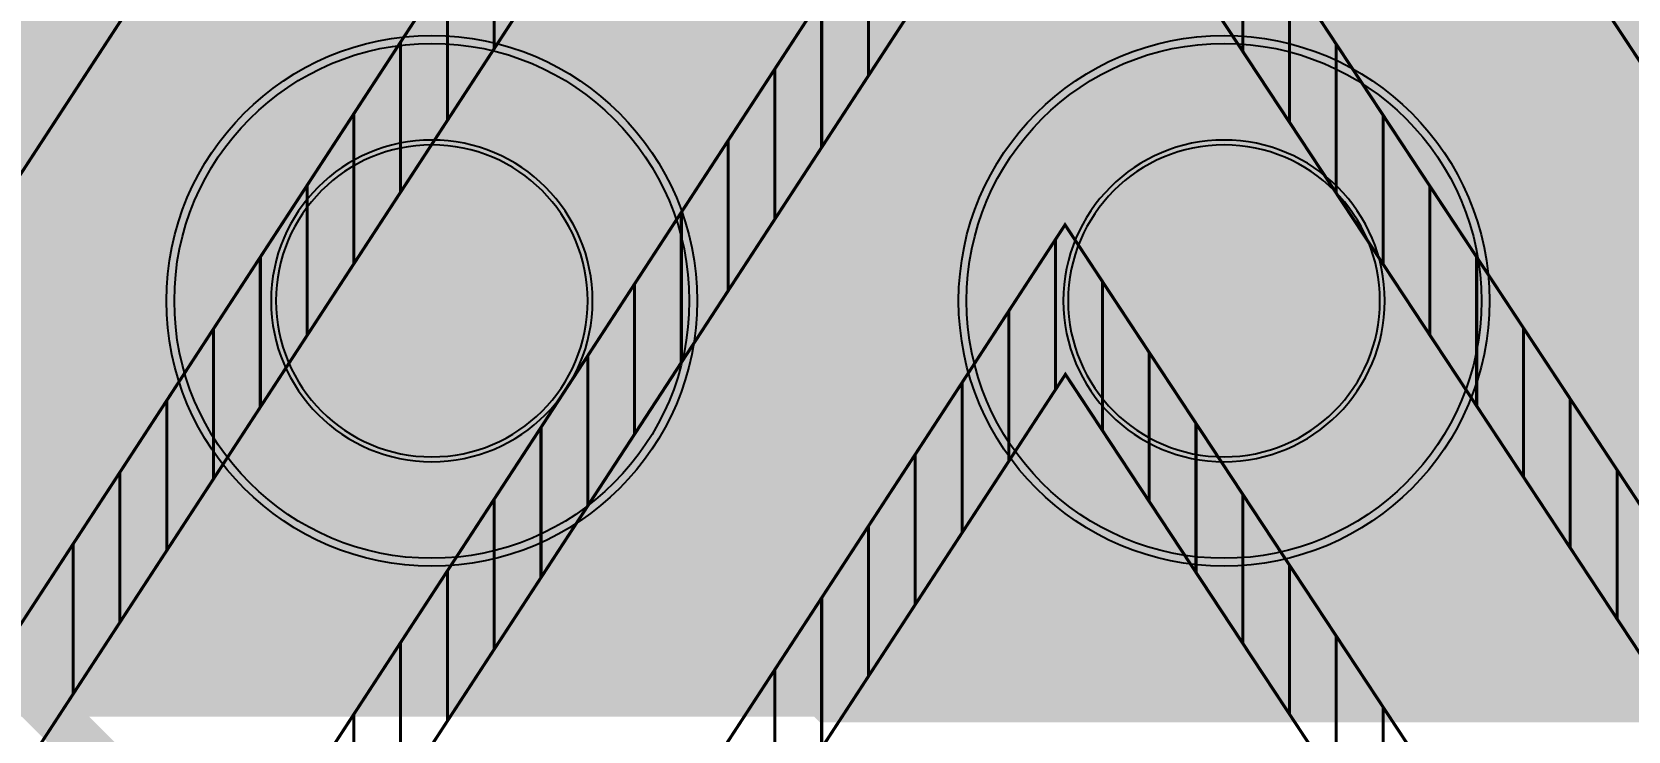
# Model space of a CAD drawing. Extents: x -57 to 2380, y -38 to 1737.
# Drawn here: x 464.5 to 666, y 370.9 to 459.1 of the extents above; entities that cross this region are included whole.
import ezdxf

# ---------------------------------------------------------------- set-up
doc = ezdxf.new("R2010")
doc.units = 9
for name, color, linetype, true_color in [('BottomSolderMaskLayer', 7, 'Continuous', 0xaa00ff), ('Document', 7, 'Continuous', 0xffffff), ('Multi-Layer', 7, 'Continuous', 0xc0c0c0), ('TopLayer', 7, 'Continuous', 0xff0000), ('TopSilkLayer', 7, 'Continuous', 0xffff00), ('TopSolderMaskLayer', 7, 'Continuous', 0x800080)]:
    doc.layers.add(name, color=color, linetype=linetype, true_color=true_color)

msp = doc.modelspace()

# ---------------------------------------------------------------- hatches: boundary and pattern name
at = {"layer": 'BottomSolderMaskLayer'}
for points in [[(481.5, 425.2, 1), (548.5, 425.2, 1)], [(581.5, 425.2, 1), (648.5, 425.2, 1)]]:
    msp.add_hatch(color=256, dxfattribs=at).paths.add_polyline_path(points)
at = {"layer": 'Document'}
msp.add_hatch(color=256, dxfattribs=at).paths.add_polyline_path([(765, 375.2), (765, 475.2), (65, 475.2), (65, 375.2)])
at = {"layer": 'Multi-Layer'}
for points in [[(482.5, 425.2, 1), (547.5, 425.2, 1)], [(582.5, 425.2, 1), (647.5, 425.2, 1)]]:
    msp.add_hatch(color=256, dxfattribs=at).paths.add_polyline_path(points)
at = {"layer": 'TopSolderMaskLayer'}
for points in [[(481.5, 425.2, 1), (548.5, 425.2, 1)], [(581.5, 425.2, 1), (648.5, 425.2, 1)]]:
    msp.add_hatch(color=256, dxfattribs=at).paths.add_polyline_path(points)

# ---------------------------------------------------------------- linework, layer by layer
at = {"layer": 'BottomSolderMaskLayer'}
for points in [[(494.71, 425.21), (494.71, 425.19)], [(535.29, 425.21), (535.29, 425.19)], [(594.71, 425.21), (594.71, 425.19)], [(635.29, 425.21), (635.29, 425.19)]]:
    msp.add_lwpolyline(points, close=True, dxfattribs=at)
for centre in [(515, 425.2), (615, 425.2)]:
    msp.add_circle(centre, 33.5, dxfattribs=at)
for centre, start, end in [((515, 425.21), 360, 180), ((615, 425.21), 360, 180), ((515, 425.19), 180, 360), ((615, 425.19), 180, 360)]:
    msp.add_arc(centre, 20.29, start, end, dxfattribs=at)
at = {"layer": 'Document', "const_width": 0.39}
msp.add_lwpolyline([(401.89, 1309.51), (593.49, 1019.54), (782.99, 1309.51), (1045.88, 1309.51), (727.92, 830.6), (1045.63, 349.48), (786.61, 349.48), (593.91, 641.68), (403.25, 349.48), (142.92, 349.48), (460.55, 830.49), (139.94, 1309.51), (401.89, 1309.51)], close=True, dxfattribs=at)
for points in [[(420.17, 318.57), (594.22, 585.32), (770.16, 318.57)], [(682.32, 451.74), (664.61, 478.6), (623.27, 541.27), (617.36, 550.22), (611.46, 559.18), (599.65, 577.08), (594.22, 585.32), (587.84, 575.54), (581.93, 566.49), (576.02, 557.44), (570.12, 548.39), (564.21, 539.33), (552.4, 521.23), (546.5, 512.18), (540.59, 503.13), (534.69, 494.08), (463.82, 385.47)], [(425.77, 308.21), (594.26, 566.44), (605.55, 549.32), (611.46, 540.37), (617.36, 531.42), (623.27, 522.46), (629.17, 513.51), (652.8, 477.69), (658.7, 468.74), (682.32, 432.93)], [(764.58, 308.21), (594.26, 566.44)], [(442.69, 277.28), (594.57, 510.06), (748.1, 277.28)], [(670.51, 394.92), (640.98, 439.69), (629.17, 457.59), (623.27, 466.55), (594.57, 510.06), (587.84, 499.73), (576.02, 481.63), (564.21, 463.53), (552.4, 445.43), (540.59, 427.33), (528.78, 409.22), (499.25, 363.97), (487.44, 345.87), (475.63, 327.77), (463.82, 309.66)], [(742.53, 266.93), (594.62, 491.18), (448.3, 266.93)], [(457.91, 281.66), (511.06, 363.12), (546.5, 417.42), (552.4, 426.47), (581.93, 471.73), (594.62, 491.18), (617.36, 456.69), (635.08, 429.83), (640.98, 420.88), (646.89, 411.93), (670.51, 376.11)], [(522.87, 457.02), (522.87, 475.98)], [(617.36, 456.69), (617.36, 475.5)], [(570.12, 453.63), (570.12, 472.58)], [(516.97, 447.97), (516.97, 466.93)], [(623.27, 447.74), (623.27, 466.55)], [(564.21, 444.58), (564.21, 463.53)], [(511.06, 438.92), (511.06, 457.88)], [(629.17, 438.79), (629.17, 457.59)], [(558.31, 435.52), (558.31, 454.48)], [(505.16, 429.87), (505.16, 448.83)], [(635.08, 429.83), (635.08, 448.64)], [(552.4, 426.47), (552.4, 445.43)], [(499.25, 420.82), (499.25, 439.78)], [(640.98, 420.88), (640.98, 439.69)], [(546.5, 417.42), (546.5, 436.38)], [(676.42, 311.24), (658.7, 338.1), (640.98, 364.97), (635.08, 373.92), (617.36, 400.78), (611.46, 409.73), (594.93, 434.8), (558.31, 378.67), (552.4, 369.62), (546.5, 360.57), (540.59, 351.52), (534.69, 342.47), (528.78, 333.42), (522.87, 324.36), (516.97, 315.31), (511.06, 306.26), (465.22, 236), (463.82, 236)], [(465.22, 236), (594.93, 434.8), (726.05, 236)], [(593.74, 414.02), (593.74, 432.98)], [(493.35, 411.77), (493.35, 430.72)], [(646.89, 411.93), (646.89, 430.73)], [(540.59, 408.37), (540.59, 427.33)], [(599.65, 408.83), (599.65, 427.64)], [(587.84, 404.97), (587.84, 423.93)], [(487.44, 402.72), (487.44, 421.67)], [(652.8, 402.97), (652.8, 421.78)], [(534.69, 399.32), (534.69, 418.28)], [(605.55, 399.88), (605.55, 418.69)], [(463.82, 225.64), (469.73, 225.64), (470.83, 225.64), (481.54, 242.06), (499.25, 269.21), (511.06, 287.31), (522.87, 305.41), (534.69, 323.51), (546.5, 341.62), (558.31, 359.72), (570.12, 377.82), (581.93, 395.92), (593.74, 414.02), (594.98, 415.92), (599.65, 408.83), (617.36, 381.97), (623.27, 373.02), (640.98, 346.16), (646.89, 337.2), (664.61, 310.34), (682.32, 283.48)], [(720.47, 225.64), (594.98, 415.92), (470.83, 225.64)], [(581.93, 395.92), (581.93, 414.88)], [(481.54, 393.67), (481.54, 412.62)], [(658.7, 394.02), (658.7, 412.83)], [(528.78, 390.27), (528.78, 409.22)], [(611.46, 390.93), (611.46, 409.73)], [(576.02, 386.87), (576.02, 405.83)], [(475.63, 384.62), (475.63, 403.57)], [(664.61, 385.07), (664.61, 403.87)], [(617.36, 381.97), (617.36, 400.78)], [(522.87, 381.22), (522.87, 400.17)], [(570.12, 377.82), (570.12, 396.77)], [(469.73, 375.57), (469.73, 394.52)], [(516.97, 372.17), (516.97, 391.12)], [(623.27, 373.02), (623.27, 391.83)], [(564.21, 368.77), (564.21, 387.72)], [(629.17, 364.06), (629.17, 382.87)], [(511.06, 363.12), (511.06, 382.07)], [(558.31, 359.72), (558.31, 378.67)], [(505.16, 354.07), (505.16, 373.02)], [(635.08, 355.11), (635.08, 373.92)]]:
    msp.add_lwpolyline(points, dxfattribs=at)
at = {"layer": 'Multi-Layer'}
for points in [[(495.32, 425.2), (495.32, 425.19)], [(534.68, 425.2), (534.68, 425.19)], [(595.32, 425.2), (595.32, 425.19)], [(634.68, 425.2), (634.68, 425.19)]]:
    msp.add_lwpolyline(points, close=True, dxfattribs=at)
for centre in [(515, 425.2), (615, 425.2)]:
    msp.add_circle(centre, 32.5, dxfattribs=at)
for centre, start, end in [((515, 425.2), 360, 180), ((615, 425.2), 360, 180), ((515, 425.19), 180, 360), ((615, 425.19), 180, 360)]:
    msp.add_arc(centre, 19.68, start, end, dxfattribs=at)
at = {"layer": 'TopLayer', "const_width": 6}
for points in [[(1406.02, 1405), (1196.91, 1405), (1141.45, 1349.55), (1141.45, 1303.54), (1123.95, 1286.04), (1068.29, 1286.04), (1023.62, 1330.71), (1020.71, 1330.71), (902, 1212), (902, 847), (865, 810), (865, 578.03), (846.41, 559.44), (769.44, 559.44), (746.77, 582.11), (660.49, 582.11), (615, 536.61), (615, 425.2), (650, 390.2), (689.8, 390.2), (748.36, 331.64), (748.36, 325.08)], [(515, 537), (515, 536.61), (515, 425.2), (565.2, 375), (686.87, 375), (716.36, 345.51), (716.36, 325.08)], [(530, 340), (500.2, 340), (415, 425.2), (415, 536.61)]]:
    msp.add_lwpolyline(points, dxfattribs=at)
at = {"layer": 'TopSilkLayer', "const_width": 5}
msp.add_lwpolyline([(65, 375.2), (65, 475.2), (765, 475.2), (765, 375.2), (65, 375.2)], close=True, dxfattribs=at)
at = {"layer": 'TopSolderMaskLayer'}
for points in [[(494.71, 425.21), (494.71, 425.19)], [(535.29, 425.21), (535.29, 425.19)], [(594.71, 425.21), (594.71, 425.19)], [(635.29, 425.21), (635.29, 425.19)]]:
    msp.add_lwpolyline(points, close=True, dxfattribs=at)
for centre in [(515, 425.2), (615, 425.2)]:
    msp.add_circle(centre, 33.5, dxfattribs=at)
for centre, start, end in [((515, 425.21), 360, 180), ((615, 425.21), 360, 180), ((515, 425.19), 180, 360), ((615, 425.19), 180, 360)]:
    msp.add_arc(centre, 20.29, start, end, dxfattribs=at)

doc.saveas('drawing.dxf')
